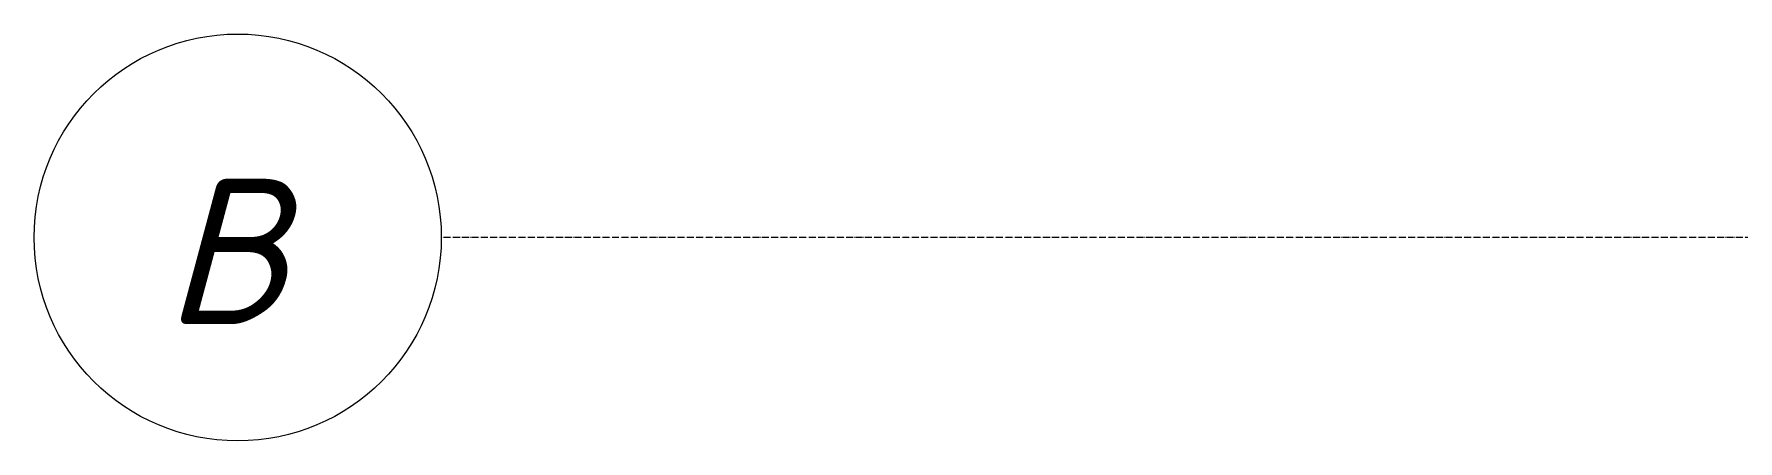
# Model space of a CAD drawing. Header units: millimetres. Extents: x -2820 to 26103, y -2046 to 37035.
# Drawn here: x 6051 to 8980, y 35923 to 36623 of the extents above; entities that cross this region are included whole.
import ezdxf

# ---------------------------------------------------------------- set-up
doc = ezdxf.new("R2010")
doc.units = ezdxf.units.MM
doc.linetypes.add('Осевая 12-2-2_2_', pattern=[16, 12, -2, 0, -2])
doc.layers.add('S-GRID', color=7, linetype='Continuous', lineweight=9)
doc.layers.add('S-GRID-IDEN', color=7, linetype='Continuous', lineweight=9, true_color=0x646464)
doc.styles.add('ISOCPEUR_I', font='isocpeui.ttf', dxfattribs={"height": 250})

# ---------------------------------------------------------------- blocks, each defined once
blk = doc.blocks.new('Ось сетки - Круг-2866823-Этаж 1 - КН')
at = {"layer": 'S-GRID-IDEN'}
blk.add_circle((0, 0), 3.5, dxfattribs=at)
blk = doc.blocks.new('Баня_rvt-1-Этаж 1 - КН')
at = {"layer": 'S-GRID', "color": 251, "linetype": 'Осевая 12-2-2_2_', "true_color": 0x646464}
blk.add_line((26102.9, 36273), (6751.1, 36273), dxfattribs=at)
at = {"layer": 'S-GRID-IDEN', "color": 251, "lineweight": 5, "true_color": 0x646464, "xscale": 99.99999999999993, "yscale": 99.99999999999993, "zscale": 99.99999999999993, "rotation": 89.99999999999982}
blk.add_blockref('Ось сетки - Круг-2866823-Этаж 1 - КН', (6401.1, 36273), dxfattribs=at)
at = {"layer": 'S-GRID-IDEN', "color": 7, "insert": (6273.5, 36374.1), "char_height": 250, "width": 248.523, "attachment_point": 1, "style": 'ISOCPEUR_I'}
blk.add_mtext('\\fISOCPEUR|b0|i1|c204|p34|;В', dxfattribs=at)

msp = doc.modelspace()

# ---------------------------------------------------------------- block references
at = {"lineweight": 5}
msp.add_blockref('Баня_rvt-1-Этаж 1 - КН', (0, 0), dxfattribs=at)

doc.saveas('drawing.dxf')
